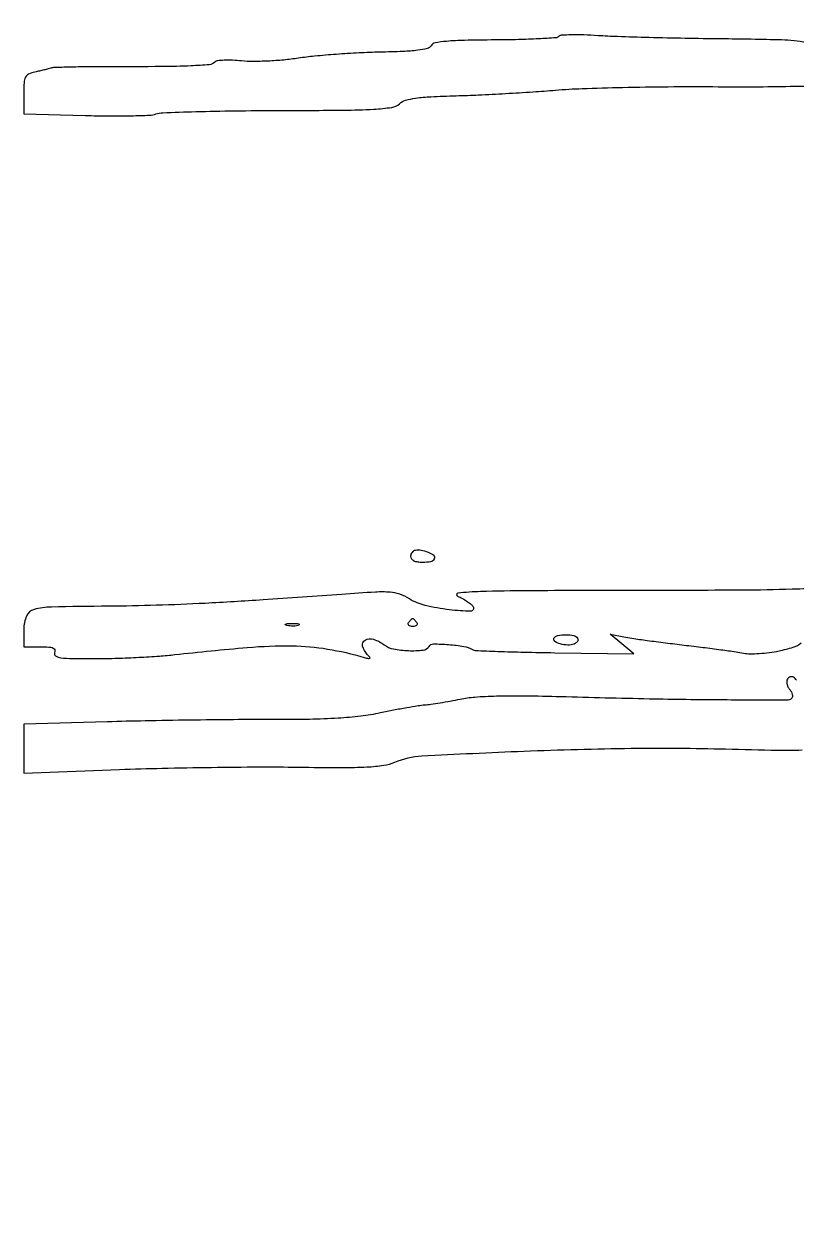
# Model space of a CAD drawing. Extents: x 0 to 5034, y 0 to 2560.
# Drawn here: x 0 to 191.7, y 678.2 to 973.5 of the extents above; entities that cross this region are included whole.
import ezdxf

# ---------------------------------------------------------------- set-up
doc = ezdxf.new("R2010")
doc.units = 0

msp = doc.modelspace()

# ---------------------------------------------------------------- linework, layer by layer
for points in [[(524.94203, 1406.5, -0.000002), (524.957967, 1420.439069, -0.000002), (524.972858, 1433.372917, -0.000002), (524.985445, 1444.229163, -0.000017)], [(194.225813, 968.844158, 0.042825), (188.066124, 969.533651, 0.004131), (173, 969.799029, -0.002107), (164.108594, 969.919652, -0.002074), (155.171875, 970.115655, -0.002038), (147.341755, 970.351831, -0.007933), (142.5, 970.59458, 0.008772), (138.994373, 970.764439, 0.012927), (135.912501, 970.779906, 0.008181), (133.367028, 970.685184, 0.186858), (132.712771, 970.390645, -0.183301), (132.009007, 970.067978, -0.003201), (127.747599, 969.808088, -0.007621), (122.725267, 969.610771, -0.004948), (116.915528, 969.528681, 0.003996), (109.356643, 969.436271, 0.017469), (104.893097, 969.189853, 0.024312), (102.078589, 968.79696, 0.210506), (101.059599, 968.096433, -0.197012), (100.124693, 967.417382, -0.028427), (97.757402, 966.980985, -0.020714), (94.107072, 966.673506, -0.005733), (88.356842, 966.494355, 0.007759), (83.205853, 966.312984, 0.005774), (77.527392, 965.958972, 0.005839), (72.178668, 965.500605, 0.013155), (68.140662, 964.99947, -0.01449), (64.521127, 964.560076, -0.011191), (60.555611, 964.284244, -0.011347), (56.837882, 964.193615, -0.026462), (54.057855, 964.336164, 0.015939), (51.798891, 964.4997, 0.021383), (49.746229, 964.494843, 0.019172), (48.080847, 964.355517, 0.164734), (47.417193, 964.036292, -0.173563), (46.028997, 963.397662, -0.011111), (41.503228, 963.101933, -0.009231), (34.259472, 962.923929, -0.001638), (20.69004, 962.885514, 0.002635), (15.695413, 962.861417, 0.003839), (11.293432, 962.783177, 0.001932), (7.562672, 962.67378, 0.06564), (6.69004, 962.529129, -0.010854), (6.053883, 962.350562, -0.002959), (5.041762, 962.096401, -0.002991), (3.890127, 961.821734, -0.003109), (2.75, 961.564471, 0.052496), (1.193063, 961.047472, 0.171602), (0.422034, 960.306687, 0.103561), (0.076867, 959.004558, 0.013184), (0, 956.089941), (0, 951.217986), (15.25, 950.791349, 0.005265), (21.257462, 950.686578, 0.007115), (26.690201, 950.726352, 0.005009), (31.22559, 950.869572, 0.074526), (32.780472, 951.169191, -0.076052), (34.491589, 951.493531, -0.001792), (42.672454, 951.754835, -0.003916), (52.284701, 951.952049, -0.002643), (63.252942, 952.03318, 0.001587), (79.314794, 952.118066, 0.01199), (86.898004, 952.364135, 0.021973), (91.295831, 952.806972, 0.148903), (93.251249, 953.727378, -0.1128), (94.735524, 954.559399, -0.036677), (97.208162, 955.094029, -0.022436), (101.019862, 955.456287, -0.005587), (107.278779, 955.698716, 0.00452), (112.860635, 955.902994, 0.002604), (119.578892, 956.244768, 0.002601), (126.32244, 956.658246, 0.004348), (131.989789, 957.084871, -0.011918), (138.536875, 957.478145, -0.003504), (148.598077, 957.771552, -0.003516), (159.924177, 957.942759, -0.003771), (170.989789, 957.948739, 0.002596), (181.276054, 957.930118, 0.003929), (190.226688, 958.030731, 0.001553), (197.895437, 958.20104, 0.092176)], [(517.293101, 263.906391, 0.000009), (580.140047, 263.898438, 0.000011), (655.049667, 263.892017, 0.000009), (736, 263.888383, -0.000109)], [(198.256728, 833.614545, -0.007515), (190.650665, 833.258037, -0.006838), (178.126085, 833.030913, -0.000907), (151.627555, 832.960858, 0.000781), (125.049128, 832.897293, 0.006971), (113.368933, 832.688253, 0.01833), (107.744233, 832.302391, 0.770503), (107.629952, 831.559609, -0.022044), (108.8847, 830.946443, -0.022753), (110.067014, 830.231081, -0.023211), (111.029773, 829.520177, -0.083889), (111.531082, 828.949709, -0.589404), (110.907558, 827.839196, -0.028696), (105.621839, 828.174619, -0.028102), (99.617981, 829.248167, -0.080283), (95.711558, 830.86925, 0.052353), (93.281607, 832.039945, 0.069538), (90.882975, 832.539922, 0.031687), (87.274534, 832.551816, 0.003375), (78.899089, 831.991442, -0.001659), (59.362168, 830.616924, -0.00407), (44.984936, 829.770846, -0.005195), (32.937752, 829.285664, -0.005366), (21.012836, 829.057512, 0.003069), (6.841388, 828.851505, 0.06075), (2.545976, 828.237311, 0.227584), (0.67678, 826.627682, 0.103449), (0, 823.391592), (0, 819), (4.106989, 819, -0.014284), (6.20274, 818.940118, -0.086348), (7.257887, 818.69373, -0.228612), (7.673061, 818.220009, -0.160491), (7.638374, 817.5, 0.363162), (7.900994, 816.734021, 0.102947), (9.183137, 816.282462, 0.031139), (12.032252, 816.079268, 0.003821), (18.281385, 816.071149, 0.006335), (23.161635, 816.163944, 0.00469), (28.554532, 816.385516, 0.004741), (33.644221, 816.690883, 0.010629), (37.5, 817.041424, -0.006456), (55.444643, 818.823923, -0.025144), (66.592137, 819.223384, -0.037078), (75.356874, 818.444967, -0.030664), (84.5, 816.361853, 0.010267), (85.5804, 816.068902, 0.258865), (85.866081, 816.145622, 0.393426), (85.878541, 816.38422, 0.015895), (85.25, 817.087605, -0.124924), (84.075123, 819.175768, -0.342013), (84.686157, 820.640771, -0.211313), (86.795039, 820.852503, -0.082971), (89.44113, 819.468197, 0.11621), (91.748964, 818.44814, 0.037847), (95.47717, 818.039622, 0.034631), (99.083962, 818.168632, 0.232097), (100.559216, 819.095814, -0.261624), (101.656087, 819.702815, -0.016962), (105.430384, 819.55081, -0.023103), (109.199175, 819.094957, -0.09664), (111.327652, 818.29562, 0.128223), (112.017939, 818.08445, 0.001073), (117.676198, 817.859842, 0.003718), (124.196479, 817.663559, 0.002375), (131.777489, 817.527781), (151.399673, 817.26958), (148.449837, 819.711566), (145.5, 822.153552), (148.903746, 821.463552, 0.01383), (150.890923, 821.117633, 0.002327), (154.714041, 820.578735, 0.002545), (159.214482, 819.989029, 0.002258), (163.903746, 819.420344, -0.002045), (168.572985, 818.856106, -0.00237), (173.012974, 818.279747, -0.002112), (176.767352, 817.75812, -0.014046), (178.629782, 817.437712, 0.048084), (180.21756, 817.274607, 0.017061), (182.502366, 817.338249, 0.01675), (185.022057, 817.579522, 0.018935), (187.418036, 817.982984, 0.02426), (190.927183, 818.890999, 0.089885), (192.945906, 819.944542, 0.067624)], [(191.746279, 810.684529, 0.154978), (191.047051, 811.429117, 0.204259), (190.193232, 811.520239, 0.182116), (189.483008, 810.972507, 0.126915), (189.32308, 810.457501, 0.067754), (189.38118, 809.788943, 0.060554), (189.635367, 809.077047, 0.057267), (190.056411, 808.432029, -0.048416), (190.475313, 807.814392, -0.064492), (190.720522, 807.182944, -0.080359), (190.7652, 806.634111, -0.178421), (190.591961, 806.258628, -0.199578), (189.322794, 805.734825, -0.00079), (173.530844, 805.800229, -0.003708), (155.254476, 806.040381, -0.00214), (133.262447, 806.586688, 0.004407), (124.248524, 806.769707, 0.009394), (117.279023, 806.718827, 0.01176), (111.941721, 806.453847, 0.033583), (108.262447, 805.934359, -0.006027), (105.836238, 805.454269, -0.005417), (103.311469, 805.014462, -0.005436), (101.038102, 804.669108, -0.016992), (99.5, 804.5056, 0.020638), (97.847761, 804.317766, 0.004546), (95.03125, 803.852945, 0.004721), (91.782814, 803.2548, 0.004525), (88.5, 802.587335, -0.022261), (83.615537, 801.773383, -0.015161), (78.005541, 801.26547, -0.011236), (70.85947, 800.997358, -0.00441), (61, 800.936128, 0.00264), (52.037442, 800.912201, 0.001476), (41.132812, 800.793317, 0.001472), (30.109539, 800.608128, 0.002394), (20.75, 800.378483), (0, 799.769936), (0, 793.725205), (0, 787.680474), (23.75, 788.558904, -0.003619), (34.335385, 788.873728, -0.002366), (46.545312, 789.090632, -0.00238), (58.447181, 789.189058, -0.004558), (68, 789.1355, 0.002946), (78.877867, 789.039437, 0.013457), (85.198358, 789.190984, 0.022768), (89.321677, 789.589759, 0.065312), (92.087156, 790.362213, -0.087465), (98.806329, 791.923633, -0.003458), (124.112485, 793.112101, -0.006796), (150.750749, 793.816102, -0.010027), (174.139799, 793.647173, 0.001909), (187.083514, 793.34348, 0.014841), (193.124229, 793.404118, 0.028916)]]:
    msp.add_lwpolyline(points, format="xyb")
for points in [[(96, 841.5, 0.152103), (96.202091, 840.851045, 0.12651), (96.75, 840.375, 0.082504), (97.677925, 840.088963, 0.033607), (99, 840, 0.046063), (100.977595, 840.182577, 0.216196), (101.890646, 840.820674, 0.371502), (101.747522, 841.623581, 0.079312), (100.418213, 842.393011, 0.041806), (98.60148, 842.921018, 0.10001), (97.204143, 842.92091, 0.166719), (96.339247, 842.414348, 0.179534)], [(68.269032, 824.344063, -0.06278), (67.671085, 824.185595, -0.030339), (66.880008, 824.127736, -0.029507), (66.036634, 824.167106, -0.037336), (65.269032, 824.307009, -0.087174), (64.883358, 824.48334, -0.597527), (64.900903, 824.643467, -0.080377), (65.431793, 824.764444, -0.012823), (66.5, 824.805051, -0.014395), (67.580113, 824.787295, -0.052471), (68.257153, 824.684921, -0.333666), (68.386009, 824.52287, -0.31318)], [(97.5, 825, -0.146489), (97.602013, 824.620597, -0.191582), (97.461189, 824.29375, -0.134005), (97.074636, 824.072951, -0.063222), (96.5, 824, -0.063222), (95.925364, 824.072951, -0.134005), (95.538811, 824.29375, -0.191582), (95.397987, 824.620597, -0.146489), (95.5, 825, -0.025622), (95.764631, 825.382847, -0.032351), (96.048689, 825.70625, -0.033983), (96.313296, 825.937141, -0.163822), (96.5, 826, -0.163822), (96.686704, 825.937141, -0.033983), (96.951311, 825.70625, -0.032351), (97.235369, 825.382847, -0.025622)], [(137.435239, 821.104785, -0.149857), (137.535529, 820.721741, -0.123509), (137.415384, 820.314975, -0.099345), (137.083731, 819.945135, -0.068942), (136.590708, 819.673182, -0.100836), (135.000599, 819.407728, -0.061037), (133.108693, 819.708192, -0.080105), (131.73109, 820.355546, -0.400925), (131.570264, 821.11369, -0.207617), (132.530138, 821.781432, -0.050018), (134.502249, 821.976184, -0.050021), (136.474418, 821.775363, -0.206822)]]:
    msp.add_lwpolyline(points, format="xyb", close=True)

doc.saveas('drawing.dxf')
